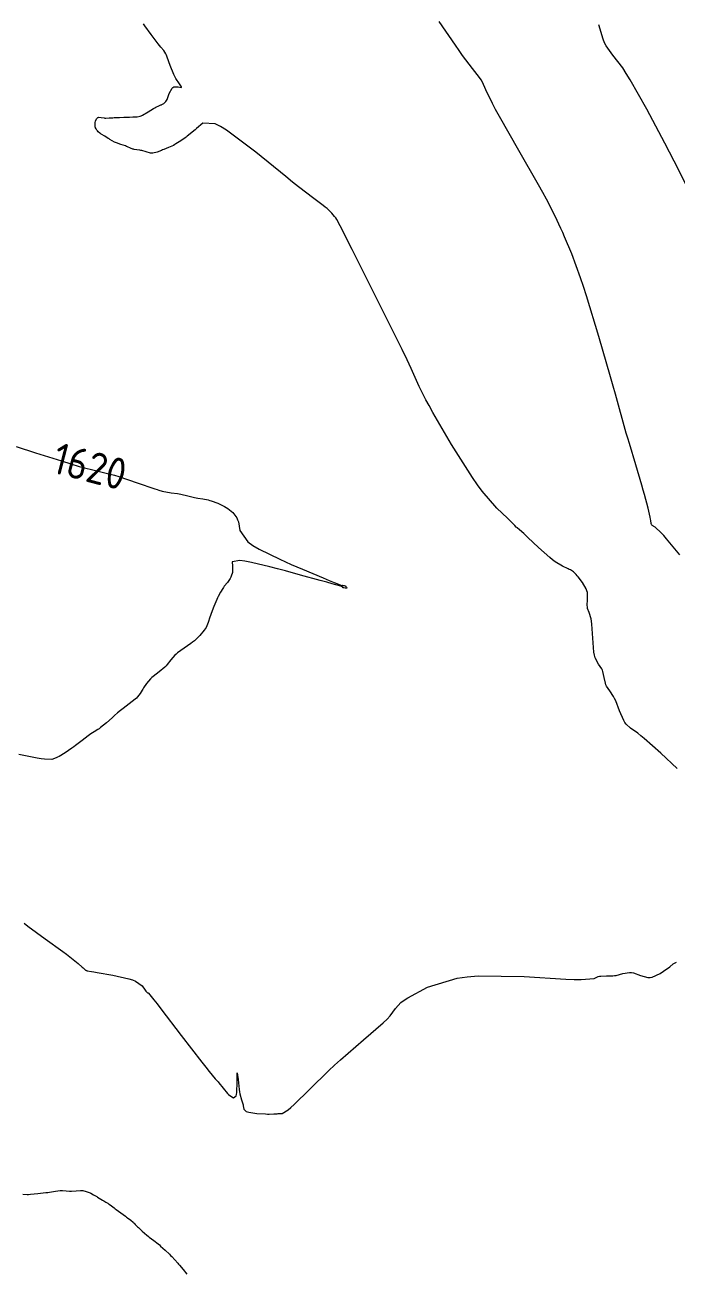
# Model space of a CAD drawing. Header units: millimetres. Extents: x 837477 to 838477, y 1189014 to 1191014.
# Drawn here: x 837632.8 to 837711.4, y 1189033.9 to 1189184.8 of the extents above; entities that cross this region are included whole.
import ezdxf

# ---------------------------------------------------------------- set-up
doc = ezdxf.new("R2010")
doc.units = ezdxf.units.MM
doc.header["$LTSCALE"] = 0.3
doc.layers.add('COTAS 10', color=252, linetype='Continuous', lineweight=9)
doc.styles.get("Standard").update_dxf_attribs({"font": 'isocp2.shx', "bigfont": '@extfont2.shx'})

msp = doc.modelspace()

# ---------------------------------------------------------------- linework, layer by layer
at = {"layer": 'COTAS 10'}
for points in [[(837711.557, 1189094.98), (837709.562, 1189096.821), (837707.572, 1189098.578), (837707.146, 1189098.934), (837706.775, 1189099.235), (837705.889, 1189099.85), (837705.367, 1189100.32), (837705.225, 1189100.528), (837705.086, 1189100.77), (837704.595, 1189101.926), (837704.119, 1189103.136), (837703.989, 1189103.411), (837703.86, 1189103.661), (837703.4, 1189104.349), (837703.02, 1189104.914), (837702.941, 1189105.087), (837702.874, 1189105.266), (837702.727, 1189105.973), (837702.576, 1189106.675), (837702.507, 1189106.852), (837702.425, 1189107.021), (837702.03, 1189107.568), (837701.636, 1189108.355), (837701.555, 1189108.675), (837701.486, 1189109.04), (837701.34, 1189110.728), (837701.233, 1189112.403), (837701.19, 1189112.76), (837701.14, 1189113.071), (837700.912, 1189113.807), (837700.72, 1189114.316), (837700.693, 1189114.484), (837700.678, 1189114.663), (837700.721, 1189115.405), (837700.699, 1189116.215), (837700.644, 1189116.437), (837700.567, 1189116.657), (837700.112, 1189117.445), (837699.581, 1189118.115), (837699.457, 1189118.262), (837699.343, 1189118.391), (837699.012, 1189118.719), (837698.649, 1189118.957), (837698.514, 1189119.03), (837698.364, 1189119.107), (837697.699, 1189119.41), (837696.789, 1189119.956), (837696.484, 1189120.185), (837696.157, 1189120.448), (837694.785, 1189121.682), (837693.508, 1189122.895), (837693.241, 1189123.145), (837693.01, 1189123.357), (837692.489, 1189123.817), (837692.234, 1189124.027), (837692.172, 1189124.083), (837692.113, 1189124.138), (837691.932, 1189124.328), (837691.504, 1189124.759), (837691.29, 1189124.966), (837691.035, 1189125.21), (837689.769, 1189126.408), (837687.996, 1189128.471), (837687.422, 1189129.26), (837686.811, 1189130.144), (837684.303, 1189134.126), (837682.035, 1189137.998), (837681.575, 1189138.812), (837681.188, 1189139.515), (837680.399, 1189141.123), (837679.422, 1189143.28), (837678.917, 1189144.328), (837678.309, 1189145.573), (837675.267, 1189151.697), (837672.272, 1189157.673), (837671.694, 1189158.823), (837671.225, 1189159.755), (837670.44, 1189161.298), (837670.302, 1189161.485), (837670.241, 1189161.561), (837670.171, 1189161.648), (837669.836, 1189162.052), (837669.26, 1189162.613), (837669.037, 1189162.799), (837668.788, 1189162.998), (837667.659, 1189163.831), (837665.791, 1189165.251), (837665.075, 1189165.822), (837664.272, 1189166.469), (837660.655, 1189169.447), (837657.127, 1189172.099), (837656.381, 1189172.54), (837655.735, 1189172.855), (837654.233, 1189172.935), (837653.485, 1189172.282), (837653.314, 1189172.134), (837653.159, 1189172), (837652.731, 1189171.637), (837652.358, 1189171.343), (837652.237, 1189171.253), (837652.109, 1189171.159), (837651.584, 1189170.788), (837651.009, 1189170.424), (837650.85, 1189170.335), (837650.69, 1189170.25), (837650.111, 1189169.985), (837649.546, 1189169.76), (837649.395, 1189169.7), (837649.246, 1189169.642), (837648.728, 1189169.441), (837648.218, 1189169.324), (837648.074, 1189169.32), (837647.93, 1189169.326), (837647.398, 1189169.45), (837646.9, 1189169.613), (837646.776, 1189169.645), (837646.658, 1189169.671), (837646.285, 1189169.716), (837645.962, 1189169.752), (837645.876, 1189169.772), (837645.792, 1189169.796), (837645.502, 1189169.919), (837645.157, 1189170.078), (837645.038, 1189170.125), (837644.909, 1189170.173), (837644.36, 1189170.356), (837643.823, 1189170.539), (837643.702, 1189170.587), (837643.592, 1189170.634), (837643.295, 1189170.792), (837643.024, 1189170.971), (837642.931, 1189171.03), (837642.829, 1189171.093), (837642.397, 1189171.357), (837641.985, 1189171.617), (837641.896, 1189171.677), (837641.817, 1189171.733), (837641.626, 1189171.893), (837641.511, 1189172.025), (837641.482, 1189172.062), (837641.453, 1189172.101), (837641.356, 1189172.243), (837641.285, 1189172.386), (837641.272, 1189172.425), (837641.262, 1189172.464), (837641.249, 1189172.602), (837641.255, 1189172.744), (837641.256, 1189172.786), (837641.256, 1189172.829), (837641.257, 1189172.994), (837641.279, 1189173.17), (837641.293, 1189173.221), (837641.311, 1189173.272), (837641.406, 1189173.464), (837641.565, 1189173.607), (837641.624, 1189173.627), (837641.689, 1189173.639), (837641.976, 1189173.614), (837642.324, 1189173.558), (837642.427, 1189173.55), (837642.533, 1189173.546), (837642.939, 1189173.559), (837643.39, 1189173.591), (837643.524, 1189173.599), (837643.661, 1189173.606), (837644.189, 1189173.627), (837644.713, 1189173.645), (837644.848, 1189173.651), (837644.978, 1189173.656), (837645.413, 1189173.675), (837645.796, 1189173.689), (837645.894, 1189173.69), (837645.989, 1189173.691), (837646.303, 1189173.686), (837646.685, 1189173.77), (837646.823, 1189173.828), (837646.975, 1189173.9), (837647.637, 1189174.283), (837648.293, 1189174.688), (837648.44, 1189174.774), (837648.572, 1189174.849), (837648.926, 1189175.026), (837649.178, 1189175.129), (837649.246, 1189175.157), (837649.313, 1189175.185), (837649.551, 1189175.288), (837649.793, 1189175.537), (837649.862, 1189175.658), (837649.933, 1189175.802), (837650.197, 1189176.508), (837650.528, 1189177.151), (837650.64, 1189177.255), (837650.761, 1189177.326), (837651.272, 1189177.315), (837651.643, 1189177.238), (837651.676, 1189177.268), (837651.678, 1189177.32), (837651.431, 1189177.693), (837650.99, 1189178.347), (837650.869, 1189178.577), (837650.749, 1189178.827), (837650.323, 1189179.907), (837649.944, 1189180.922), (837649.854, 1189181.133), (837649.77, 1189181.312), (837649.521, 1189181.704), (837649.166, 1189182.117), (837649.015, 1189182.309), (837648.842, 1189182.535), (837648.028, 1189183.635), (837647.241, 1189184.707), (837647.086, 1189184.917)], [(837711.879, 1189120.764), (837710.264, 1189122.708), (837709.918, 1189123.102), (837709.614, 1189123.433), (837708.882, 1189124.108), (837708.533, 1189124.341), (837708.471, 1189124.394), (837708.424, 1189124.443), (837708.382, 1189124.578), (837708.361, 1189124.925), (837708.328, 1189125.107), (837708.283, 1189125.327), (837708.021, 1189126.432), (837707.586, 1189128.053), (837707.431, 1189128.597), (837707.263, 1189129.183), (837706.531, 1189131.646), (837705.765, 1189134.217), (837705.574, 1189134.872), (837705.392, 1189135.501), (837704.079, 1189140.195), (837703.799, 1189141.178), (837703.486, 1189142.271), (837702.077, 1189147.143), (837700.586, 1189152.08), (837700.222, 1189153.214), (837699.878, 1189154.248), (837698.81, 1189157.143), (837697.936, 1189159.205), (837697.715, 1189159.714), (837697.502, 1189160.196), (837696.809, 1189161.714), (837695.747, 1189163.747), (837695.302, 1189164.555), (837694.791, 1189165.468), (837692.401, 1189169.649), (837690.08, 1189173.734), (837689.612, 1189174.588), (837689.22, 1189175.32), (837688.437, 1189176.961), (837688.016, 1189177.874), (837687.852, 1189178.149), (837687.668, 1189178.432), (837686.834, 1189179.533), (837685.627, 1189181.109), (837685.208, 1189181.692), (837684.752, 1189182.34), (837682.799, 1189185.209)], [(837713.081, 1189164.614), (837711.18, 1189168.346), (837710.622, 1189169.421), (837710.049, 1189170.514), (837707.862, 1189174.614), (837705.85, 1189178.184), (837705.386, 1189178.943), (837704.964, 1189179.603), (837703.778, 1189181.159), (837702.957, 1189182.271), (837702.765, 1189182.651), (837702.588, 1189183.062), (837702.076, 1189184.809)], [(837631.699, 1189133.881), (837634.055, 1189133.125), (837637.171, 1189132.124), (837638.323, 1189131.77), (837639.317, 1189131.474), (837641.593, 1189130.882), (837643.078, 1189130.533), (837643.574, 1189130.39), (837644.106, 1189130.227), (837646.332, 1189129.47), (837648.458, 1189128.745), (837648.729, 1189128.662), (837648.926, 1189128.602), (837649.343, 1189128.485), (837650.414, 1189128.27), (837651.172, 1189128.184), (837651.391, 1189128.147), (837651.614, 1189128.105), (837652.451, 1189127.909), (837653.255, 1189127.71), (837653.457, 1189127.667), (837653.649, 1189127.629), (837654.27, 1189127.534), (837654.887, 1189127.416), (837655.078, 1189127.364), (837655.101, 1189127.357), (837655.277, 1189127.303), (837656.065, 1189127.012), (837656.857, 1189126.632), (837657.058, 1189126.515), (837657.251, 1189126.392), (837657.881, 1189125.909), (837658.36, 1189125.257), (837658.457, 1189125.028), (837658.539, 1189124.779), (837658.708, 1189123.706), (837659.702, 1189122.343), (837660.304, 1189121.911), (837661.047, 1189121.456), (837663.563, 1189120.255), (837664.911, 1189119.612), (837666.281, 1189119.042), (837668.766, 1189118.007), (837669.503, 1189117.701), (837670.098, 1189117.455), (837671.054, 1189117.067), (837671.077, 1189117.073), (837671.083, 1189117.075), (837671.131, 1189117.099), (837671.136, 1189117.1), (837671.141, 1189117.1), (837671.155, 1189117.097), (837671.167, 1189117.09), (837671.171, 1189117.088), (837671.174, 1189117.085), (837671.188, 1189117.078), (837671.22, 1189117.072), (837671.235, 1189117.071), (837671.253, 1189117.07), (837671.341, 1189117.067), (837671.444, 1189117.038), (837671.472, 1189117.02), (837671.5, 1189116.997), (837671.596, 1189116.881), (837671.632, 1189116.774), (837671.621, 1189116.758), (837671.602, 1189116.748), (837671.457, 1189116.76), (837671.291, 1189116.797), (837671.258, 1189116.803), (837671.231, 1189116.808), (837671.18, 1189116.807), (837671.16, 1189116.807), (837671.152, 1189116.812), (837671.143, 1189116.819), (837671.102, 1189116.862), (837671.064, 1189116.907), (837671.057, 1189116.916), (837671.051, 1189116.923), (837671.042, 1189116.936), (837671.026, 1189116.945), (837671.004, 1189116.956), (837671.003, 1189116.957), (837670.938, 1189116.986), (837669.862, 1189117.293), (837669.213, 1189117.473), (837668.411, 1189117.695), (837666.067, 1189118.339), (837664.246, 1189118.839), (837663.259, 1189119.085), (837662.325, 1189119.318), (837660.115, 1189119.868), (837659.335, 1189120.017), (837658.713, 1189120.107), (837657.779, 1189119.941), (837657.843, 1189119.41), (837657.85, 1189119.269), (837657.852, 1189119.132), (837657.822, 1189118.661), (837657.693, 1189118.202), (837657.633, 1189118.072), (837657.562, 1189117.941), (837657.22, 1189117.458), (837656.841, 1189116.98), (837656.747, 1189116.852), (837656.658, 1189116.726), (837656.376, 1189116.287), (837656.102, 1189115.761), (837656.018, 1189115.58), (837655.93, 1189115.384), (837655.585, 1189114.547), (837655.255, 1189113.68), (837655.178, 1189113.464), (837655.107, 1189113.26), (837654.901, 1189112.61), (837654.646, 1189112.016), (837654.543, 1189111.847), (837654.428, 1189111.676), (837653.896, 1189111.042), (837653.226, 1189110.413), (837653.023, 1189110.245), (837652.812, 1189110.08), (837651.987, 1189109.509), (837651.211, 1189108.954), (837651.032, 1189108.799), (837650.868, 1189108.644), (837650.402, 1189108.08), (837649.958, 1189107.517), (837649.807, 1189107.362), (837649.645, 1189107.208), (837648.96, 1189106.656), (837648.265, 1189106.103), (837648.097, 1189105.949), (837647.939, 1189105.794), (837647.455, 1189105.231), (837647.083, 1189104.703), (837646.995, 1189104.57), (837646.915, 1189104.444), (837646.68, 1189104.037), (837646.36, 1189103.619), (837646.226, 1189103.486), (837646.072, 1189103.346), (837645.352, 1189102.777), (837644.621, 1189102.233), (837644.46, 1189102.109), (837644.317, 1189101.996), (837643.951, 1189101.685), (837643.592, 1189101.359), (837643.454, 1189101.237), (837643.299, 1189101.102), (837642.598, 1189100.497), (837641.88, 1189099.907), (837641.714, 1189099.78), (837641.562, 1189099.669), (837641.133, 1189099.4), (837640.707, 1189099.141), (837640.558, 1189099.037), (837640.394, 1189098.918), (837639.687, 1189098.371), (837638.887, 1189097.752), (837638.664, 1189097.588), (837638.44, 1189097.428), (837637.629, 1189096.878), (837636.883, 1189096.432), (837636.701, 1189096.337), (837636.529, 1189096.254), (837635.999, 1189096.06), (837635.113, 1189096.085), (837634.717, 1189096.14), (837634.256, 1189096.216), (837632.047, 1189096.667)], [(837632.677, 1189076.271), (837633.115, 1189075.931), (837635.206, 1189074.4), (837637.332, 1189072.866), (837637.791, 1189072.525), (837638.193, 1189072.22), (837639.181, 1189071.421), (837639.688, 1189070.962), (837639.789, 1189070.872), (837639.871, 1189070.798), (837640.026, 1189070.662), (837640.07, 1189070.631), (837640.084, 1189070.623), (837640.097, 1189070.615), (837640.151, 1189070.587), (837640.208, 1189070.564), (837640.224, 1189070.558), (837640.24, 1189070.553), (837640.299, 1189070.536), (837640.806, 1189070.447), (837641.104, 1189070.397), (837641.47, 1189070.335), (837643.364, 1189070.017), (837645.333, 1189069.577), (837645.748, 1189069.438), (837646.105, 1189069.291), (837646.922, 1189068.7), (837647.294, 1189068.186), (837647.37, 1189068.088), (837647.435, 1189068.01), (837647.574, 1189067.889), (837647.634, 1189067.886), (837647.649, 1189067.882), (837647.663, 1189067.877), (837647.708, 1189067.848), (837648.335, 1189067.04), (837648.716, 1189066.544), (837649.187, 1189065.93), (837651.637, 1189062.729), (837654.114, 1189059.511), (837654.602, 1189058.886), (837655.004, 1189058.376), (837655.741, 1189057.497), (837655.995, 1189057.246), (837656.093, 1189057.132), (837656.202, 1189056.999), (837656.694, 1189056.359), (837657.232, 1189055.716), (837657.37, 1189055.582), (837657.504, 1189055.466), (837657.947, 1189055.203), (837658.269, 1189055.409), (837658.326, 1189055.588), (837658.368, 1189055.82), (837658.405, 1189057.1), (837658.387, 1189058.138), (837658.395, 1189058.217), (837658.408, 1189058.207), (837658.504, 1189057.419), (837658.647, 1189056.205), (837658.69, 1189055.925), (837658.735, 1189055.671), (837658.91, 1189054.957), (837659.069, 1189054.449), (837659.104, 1189054.323), (837659.134, 1189054.205), (837659.211, 1189053.832), (837659.483, 1189053.551), (837659.637, 1189053.49), (837659.825, 1189053.436), (837660.788, 1189053.303), (837661.82, 1189053.241), (837662.052, 1189053.232), (837662.261, 1189053.226), (837662.819, 1189053.237), (837663.222, 1189053.268), (837663.332, 1189053.275), (837663.441, 1189053.282), (837663.831, 1189053.301), (837664.57, 1189053.754), (837664.899, 1189054.035), (837665.283, 1189054.382), (837667.118, 1189056.196), (837669.454, 1189058.485), (837670.152, 1189059.132), (837670.874, 1189059.784), (837673.666, 1189062.189), (837676.048, 1189064.256), (837676.51, 1189064.696), (837676.886, 1189065.079), (837677.531, 1189065.984), (837678.175, 1189066.701), (837678.55, 1189066.966), (837679.011, 1189067.258), (837681.389, 1189068.553), (837684.964, 1189069.653), (837686.179, 1189069.822), (837687.492, 1189069.934), (837693.049, 1189069.85), (837698.114, 1189069.532), (837699.117, 1189069.495), (837699.947, 1189069.482), (837701.499, 1189069.62), (837701.987, 1189069.839), (837702.145, 1189069.875), (837702.312, 1189069.902), (837703.001, 1189069.912), (837703.764, 1189069.921), (837703.978, 1189069.947), (837704.193, 1189069.983), (837704.982, 1189070.198), (837705.795, 1189070.332), (837706.026, 1189070.318), (837706.259, 1189070.281), (837707.122, 1189069.962), (837708.018, 1189069.714), (837708.272, 1189069.722), (837708.529, 1189069.763), (837709.481, 1189070.189), (837710.309, 1189070.764), (837710.489, 1189070.9), (837710.647, 1189071.026), (837711.038, 1189071.394), (837711.45, 1189071.572)], [(837632.527, 1189043.566), (837633.028, 1189043.523), (837633.213, 1189043.525), (837633.417, 1189043.534), (837634.321, 1189043.614), (837635.276, 1189043.734), (837635.513, 1189043.767), (837635.738, 1189043.8), (837636.451, 1189043.919), (837637.034, 1189043.999), (837637.177, 1189044.007), (837637.311, 1189044.01), (837637.731, 1189043.97), (837638.141, 1189043.921), (837638.269, 1189043.918), (837638.404, 1189043.919), (837638.945, 1189043.96), (837639.488, 1189043.991), (837639.624, 1189043.986), (837639.754, 1189043.975), (837640.17, 1189043.883), (837640.535, 1189043.743), (837640.632, 1189043.701), (837640.727, 1189043.657), (837641.059, 1189043.487), (837641.376, 1189043.303), (837641.462, 1189043.252), (837641.548, 1189043.199), (837642.143, 1189042.823), (837642.219, 1189042.777), (837642.293, 1189042.733), (837642.544, 1189042.591), (837642.792, 1189042.444), (837642.863, 1189042.397), (837642.936, 1189042.348), (837643.208, 1189042.147), (837643.554, 1189041.884), (837643.673, 1189041.795), (837643.801, 1189041.7), (837644.349, 1189041.3), (837644.905, 1189040.89), (837645.039, 1189040.789), (837645.164, 1189040.693), (837645.543, 1189040.389), (837645.822, 1189040.149), (837645.885, 1189040.093), (837645.941, 1189040.042), (837646.088, 1189039.895), (837646.281, 1189039.701), (837646.366, 1189039.62), (837646.464, 1189039.527), (837646.932, 1189039.093), (837647.483, 1189038.606), (837647.633, 1189038.48), (837647.783, 1189038.358), (837648.315, 1189037.948), (837648.851, 1189037.535), (837649.002, 1189037.411), (837649.154, 1189037.283), (837649.714, 1189036.784), (837650.237, 1189036.286), (837650.366, 1189036.159), (837650.488, 1189036.036), (837650.869, 1189035.629), (837651.226, 1189035.217), (837651.332, 1189035.091), (837651.441, 1189034.96), (837651.863, 1189034.443), (837652.328, 1189033.902)]]:
    msp.add_lwpolyline(points, dxfattribs=at)

# ---------------------------------------------------------------- texts
at = {"layer": 'COTAS 10', "insert": (837635.856, 1189130.748), "char_height": 3.8, "attachment_point": 7, "rotation": 345.45123}
msp.add_mtext('1620', dxfattribs=at)

doc.saveas('drawing.dxf')
